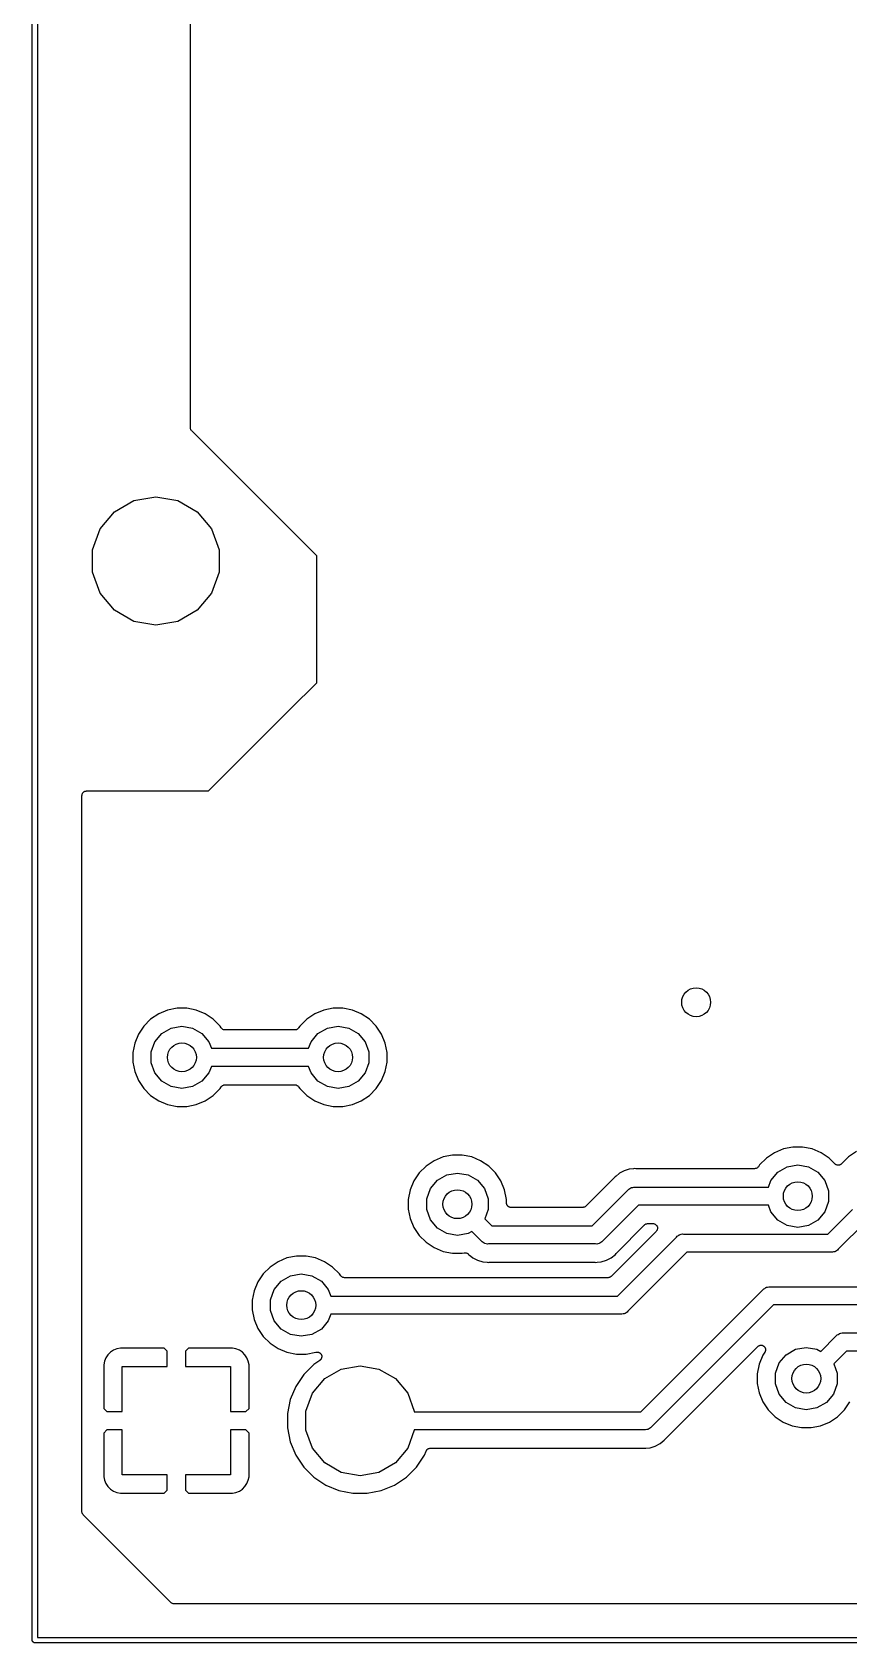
# Model space of a CAD drawing. Extents: x 92.1 to 192.1, y -135.1 to -45.9.
# Drawn here: x 92.12 to 114.71, y -135.07 to -90.5 of the extents above; entities that cross this region are included whole.
import ezdxf

# ---------------------------------------------------------------- set-up
doc = ezdxf.new("R2010")
doc.units = 0
doc.header["$MEASUREMENT"] = 0
doc.layers.add('BLACK', color=7, linetype='CONTINUOUS')

msp = doc.modelspace()

# ---------------------------------------------------------------- linework, layer by layer
at = {"layer": 'BLACK', "linetype": 'CONTINUOUS'}
for p, q in [((92.125, -135.007), (92.125, -45.9934)), ((92.275, -46.075), (92.275, -134.925)), ((96.5, -101.447), (96.5, -55.5526)), ((96.501, -101.453), (96.5, -101.447)), ((96.5005, -101.458), (96.501, -101.453)), ((96.5048, -101.474), (96.5005, -101.458)), ((96.5077, -101.491), (96.5048, -101.474)), ((96.5105, -101.496), (96.5077, -101.491)), ((96.5119, -101.501), (96.5105, -101.496)), ((96.5214, -101.515), (96.5119, -101.501)), ((96.5297, -101.529), (96.5214, -101.515)), ((96.534, -101.533), (96.5297, -101.529)), ((96.5372, -101.537), (96.534, -101.533)), ((99.9956, -104.996), (96.5372, -101.537)), ((94.9378, -103.465), (95.5456, -103.358)), ((95.5456, -103.358), (96.1534, -103.465)), ((94.0067, -104.247), (94.4034, -103.774)), ((94.4034, -103.774), (94.9378, -103.465)), ((96.1534, -103.465), (96.6878, -103.774)), ((96.6878, -103.774), (97.0845, -104.247)), ((93.7956, -104.827), (94.0067, -104.247)), ((97.0845, -104.247), (97.2956, -104.827)), ((93.7956, -105.444), (93.7956, -104.827)), ((97.2956, -104.827), (97.2956, -105.444)), ((99.9994, -105), (99.9956, -104.996)), ((100, -105.006), (99.9994, -105)), ((100, -108.494), (100, -105.006)), ((94.0067, -106.024), (93.7956, -105.444)), ((97.2956, -105.444), (97.0845, -106.024)), ((94.4034, -106.496), (94.0067, -106.024)), ((97.0845, -106.024), (96.6878, -106.496)), ((94.9378, -106.805), (94.4034, -106.496)), ((96.6878, -106.496), (96.1534, -106.805)), ((95.5456, -106.912), (94.9378, -106.805)), ((96.1534, -106.805), (95.5456, -106.912)), ((99.2621, -109.238), (99.9956, -108.504)), ((99.9956, -108.504), (99.9994, -108.5)), ((99.9994, -108.5), (100, -108.494)), ((97.0044, -111.496), (99.2621, -109.238)), ((99.2621, -109.238), (99.2621, -109.238)), ((93.5, -111.627), (93.5019, -111.616)), ((93.5, -131.447), (93.5, -111.627)), ((93.5019, -111.605), (93.5057, -111.595)), ((93.5019, -111.616), (93.5019, -111.605)), ((93.5057, -111.595), (93.5077, -111.584)), ((93.5077, -111.584), (93.5132, -111.574)), ((93.5132, -111.574), (93.517, -111.563)), ((93.517, -111.563), (93.5242, -111.555)), ((93.5242, -111.555), (93.5297, -111.545)), ((93.5297, -111.545), (93.5382, -111.538)), ((93.5382, -111.538), (93.5454, -111.53)), ((93.5454, -111.53), (93.555, -111.524)), ((93.555, -111.524), (93.5635, -111.517)), ((93.5635, -111.517), (93.5739, -111.513)), ((93.5739, -111.513), (93.5836, -111.508)), ((93.5836, -111.508), (93.5945, -111.506)), ((93.5945, -111.506), (93.6049, -111.502)), ((93.6049, -111.502), (93.6161, -111.502)), ((93.6161, -111.502), (93.627, -111.5)), ((93.627, -111.5), (96.9938, -111.5)), ((96.9938, -111.5), (96.9998, -111.499)), ((96.9998, -111.499), (97.0044, -111.496)), ((95.6227, -117.669), (95.4003, -117.817)), ((95.8699, -117.566), (95.6227, -117.669)), ((96.1322, -117.514), (95.8699, -117.566)), ((96.3997, -117.514), (96.1322, -117.514)), ((96.6621, -117.566), (96.3997, -117.514)), ((96.9093, -117.669), (96.6621, -117.566)), ((97.1317, -117.817), (96.9093, -117.669)), ((99.9407, -117.669), (99.7183, -117.817)), ((100.188, -117.566), (99.9407, -117.669)), ((100.45, -117.514), (100.188, -117.566)), ((100.718, -117.514), (100.45, -117.514)), ((100.98, -117.566), (100.718, -117.514)), ((101.227, -117.669), (100.98, -117.566)), ((101.45, -117.817), (101.227, -117.669)), ((95.2112, -118.006), (95.0626, -118.229)), ((95.4003, -117.817), (95.2112, -118.006)), ((95.7112, -118.211), (95.9708, -118.061)), ((95.9708, -118.061), (96.266, -118.009)), ((96.266, -118.009), (96.5612, -118.061)), ((96.5612, -118.061), (96.8208, -118.211)), ((97.3208, -118.006), (97.1317, -117.817)), ((97.3551, -118.058), (97.3208, -118.006)), ((97.3675, -118.071), (97.3551, -118.058)), ((97.379, -118.084), (97.3675, -118.071)), ((97.3827, -118.086), (97.379, -118.084)), ((97.3856, -118.089), (97.3827, -118.086)), ((97.4017, -118.097), (97.3856, -118.089)), ((97.4172, -118.106), (97.4017, -118.097)), ((97.4214, -118.107), (97.4172, -118.106)), ((97.4251, -118.109), (97.4214, -118.107)), ((97.443, -118.111), (97.4251, -118.109)), ((97.4607, -118.114), (97.443, -118.111)), ((99.3893, -118.114), (97.4607, -118.114)), ((99.407, -118.111), (99.3893, -118.114)), ((99.4249, -118.109), (99.407, -118.111)), ((99.4286, -118.107), (99.4249, -118.109)), ((99.4328, -118.106), (99.4286, -118.107)), ((99.4483, -118.097), (99.4328, -118.106)), ((99.4644, -118.089), (99.4483, -118.097)), ((99.4673, -118.086), (99.4644, -118.089)), ((99.471, -118.084), (99.4673, -118.086)), ((99.4825, -118.071), (99.471, -118.084)), ((99.4949, -118.058), (99.4825, -118.071)), ((99.5292, -118.006), (99.4949, -118.058)), ((99.7183, -117.817), (99.5292, -118.006)), ((100.029, -118.211), (100.289, -118.061)), ((100.289, -118.061), (100.584, -118.009)), ((100.584, -118.009), (100.879, -118.061)), ((100.879, -118.061), (101.139, -118.211)), ((101.639, -118.006), (101.45, -117.817)), ((101.787, -118.229), (101.639, -118.006)), ((94.9602, -118.476), (94.908, -118.738)), ((95.0626, -118.229), (94.9602, -118.476)), ((95.416, -118.722), (95.5185, -118.44)), ((95.5185, -118.44), (95.7112, -118.211)), ((96.8208, -118.211), (97.0135, -118.44)), ((97.0135, -118.44), (97.0796, -118.622)), ((99.7704, -118.622), (99.8365, -118.44)), ((99.8365, -118.44), (100.029, -118.211)), ((101.139, -118.211), (101.331, -118.44)), ((101.331, -118.44), (101.434, -118.722)), ((101.89, -118.476), (101.787, -118.229)), ((101.942, -118.738), (101.89, -118.476)), ((94.908, -118.738), (94.908, -119.006)), ((94.908, -119.006), (94.9602, -119.268)), ((95.416, -119.022), (95.416, -118.722)), ((97.0796, -118.622), (99.7704, -118.622)), ((101.434, -118.722), (101.434, -119.022)), ((101.89, -119.268), (101.942, -119.006)), ((101.942, -119.006), (101.942, -118.738)), ((94.9602, -119.268), (95.0626, -119.515)), ((95.5185, -119.304), (95.416, -119.022)), ((95.7112, -119.533), (95.5185, -119.304)), ((97.0135, -119.304), (96.8208, -119.533)), ((97.0796, -119.122), (97.0135, -119.304)), ((99.7704, -119.122), (97.0796, -119.122)), ((99.8365, -119.304), (99.7704, -119.122)), ((100.029, -119.533), (99.8365, -119.304)), ((101.331, -119.304), (101.139, -119.533)), ((101.434, -119.022), (101.331, -119.304)), ((101.787, -119.515), (101.89, -119.268)), ((95.0626, -119.515), (95.2112, -119.738)), ((95.2112, -119.738), (95.4003, -119.927)), ((95.9708, -119.683), (95.7112, -119.533)), ((96.266, -119.735), (95.9708, -119.683)), ((96.5612, -119.683), (96.266, -119.735)), ((96.8208, -119.533), (96.5612, -119.683)), ((97.1317, -119.927), (97.3208, -119.738)), ((97.3208, -119.738), (97.3551, -119.686)), ((97.3551, -119.686), (97.3675, -119.673)), ((97.3675, -119.673), (97.379, -119.66)), ((97.379, -119.66), (97.3827, -119.658)), ((97.3827, -119.658), (97.3856, -119.655)), ((97.3856, -119.655), (97.4017, -119.647)), ((97.4017, -119.647), (97.4172, -119.638)), ((97.4172, -119.638), (97.4214, -119.637)), ((97.4214, -119.637), (97.4251, -119.635)), ((97.4251, -119.635), (97.443, -119.633)), ((97.443, -119.633), (97.4607, -119.63)), ((97.4607, -119.63), (99.3893, -119.63)), ((99.3893, -119.63), (99.407, -119.633)), ((99.407, -119.633), (99.4249, -119.635)), ((99.4249, -119.635), (99.4286, -119.637)), ((99.4286, -119.637), (99.4328, -119.638)), ((99.4328, -119.638), (99.4483, -119.647)), ((99.4483, -119.647), (99.4644, -119.655)), ((99.4644, -119.655), (99.4673, -119.658)), ((99.4673, -119.658), (99.471, -119.66)), ((99.471, -119.66), (99.4825, -119.673)), ((99.4825, -119.673), (99.4949, -119.686)), ((99.4949, -119.686), (99.5292, -119.738)), ((99.5292, -119.738), (99.7183, -119.927)), ((100.289, -119.683), (100.029, -119.533)), ((100.584, -119.735), (100.289, -119.683)), ((100.879, -119.683), (100.584, -119.735)), ((101.139, -119.533), (100.879, -119.683)), ((101.45, -119.927), (101.639, -119.738)), ((101.639, -119.738), (101.787, -119.515)), ((95.4003, -119.927), (95.6227, -120.075)), ((95.6227, -120.075), (95.8699, -120.178)), ((95.8699, -120.178), (96.1322, -120.23)), ((96.1322, -120.23), (96.3997, -120.23)), ((96.3997, -120.23), (96.6621, -120.178)), ((96.6621, -120.178), (96.9093, -120.075)), ((96.9093, -120.075), (97.1317, -119.927)), ((99.7183, -119.927), (99.9407, -120.075)), ((99.9407, -120.075), (100.188, -120.178)), ((100.188, -120.178), (100.45, -120.23)), ((100.45, -120.23), (100.718, -120.23)), ((100.718, -120.23), (100.98, -120.178)), ((100.98, -120.178), (101.227, -120.075)), ((101.227, -120.075), (101.45, -119.927)), ((103.49, -121.63), (103.243, -121.733)), ((103.752, -121.578), (103.49, -121.63)), ((104.02, -121.578), (103.752, -121.578)), ((104.282, -121.63), (104.02, -121.578)), ((104.529, -121.733), (104.282, -121.63)), ((112.437, -121.659), (112.247, -121.848)), ((112.659, -121.511), (112.437, -121.659)), ((112.906, -121.408), (112.659, -121.511)), ((113.169, -121.356), (112.906, -121.408)), ((113.436, -121.356), (113.169, -121.356)), ((113.698, -121.408), (113.436, -121.356)), ((113.946, -121.511), (113.698, -121.408)), ((114.168, -121.659), (113.946, -121.511)), ((114.33, -121.822), (114.168, -121.659)), ((114.704, -121.627), (114.51, -121.822)), ((114.927, -121.479), (114.704, -121.627)), ((102.831, -122.07), (102.683, -122.293)), ((103.02, -121.881), (102.831, -122.07)), ((103.243, -121.733), (103.02, -121.881)), ((103.331, -122.275), (103.591, -122.125)), ((103.591, -122.125), (103.886, -122.073)), ((103.886, -122.073), (104.181, -122.125)), ((104.181, -122.125), (104.441, -122.275)), ((104.752, -121.881), (104.529, -121.733)), ((104.941, -122.07), (104.752, -121.881)), ((105.089, -122.293), (104.941, -122.07)), ((108.358, -122.088), (108.275, -122.156)), ((108.366, -122.081), (108.358, -122.088)), ((108.358, -122.088), (108.358, -122.088)), ((108.498, -122.01), (108.366, -122.081)), ((108.64, -121.967), (108.498, -122.01)), ((108.758, -121.955), (108.64, -121.967)), ((108.789, -121.952), (108.758, -121.955)), ((108.758, -121.955), (108.758, -121.955)), ((108.758, -121.955), (108.758, -121.955)), ((108.82, -121.955), (108.789, -121.952)), ((108.826, -121.955), (108.82, -121.955)), ((108.833, -121.956), (108.826, -121.955)), ((112.108, -121.956), (108.833, -121.956)), ((112.125, -121.953), (112.108, -121.956)), ((112.143, -121.951), (112.125, -121.953)), ((112.147, -121.949), (112.143, -121.951)), ((112.151, -121.948), (112.147, -121.949)), ((112.167, -121.939), (112.151, -121.948)), ((112.183, -121.931), (112.167, -121.939)), ((112.186, -121.928), (112.183, -121.931)), ((112.189, -121.926), (112.186, -121.928)), ((112.201, -121.913), (112.189, -121.926)), ((112.213, -121.9), (112.201, -121.913)), ((112.247, -121.848), (112.213, -121.9)), ((112.555, -122.282), (112.747, -122.053)), ((112.747, -122.053), (113.007, -121.903)), ((113.007, -121.903), (113.302, -121.851)), ((113.302, -121.851), (113.597, -121.903)), ((113.597, -121.903), (113.857, -122.053)), ((113.857, -122.053), (114.05, -122.282)), ((114.339, -121.828), (114.33, -121.822)), ((114.347, -121.836), (114.339, -121.828)), ((114.357, -121.84), (114.347, -121.836)), ((114.366, -121.847), (114.357, -121.84)), ((114.377, -121.85), (114.366, -121.847)), ((114.387, -121.854), (114.377, -121.85)), ((114.398, -121.855), (114.387, -121.854)), ((114.409, -121.858), (114.398, -121.855)), ((114.42, -121.857), (114.409, -121.858)), ((114.431, -121.858), (114.42, -121.857)), ((114.442, -121.855), (114.431, -121.858)), ((114.453, -121.854), (114.442, -121.855)), ((114.463, -121.85), (114.453, -121.854)), ((114.474, -121.847), (114.463, -121.85)), ((114.483, -121.84), (114.474, -121.847)), ((114.493, -121.836), (114.483, -121.84)), ((114.501, -121.828), (114.493, -121.836)), ((114.51, -121.822), (114.501, -121.828)), ((102.58, -122.54), (102.528, -122.802)), ((102.683, -122.293), (102.58, -122.54)), ((103.036, -122.786), (103.139, -122.504)), ((103.139, -122.504), (103.331, -122.275)), ((104.441, -122.275), (104.633, -122.504)), ((104.633, -122.504), (104.736, -122.786)), ((105.192, -122.54), (105.089, -122.293)), ((105.244, -122.802), (105.192, -122.54)), ((108.222, -122.209), (107.44, -122.991)), ((107.613, -123.536), (108.605, -122.545)), ((108.226, -122.204), (108.222, -122.209)), ((108.231, -122.199), (108.226, -122.204)), ((108.25, -122.175), (108.231, -122.199)), ((108.275, -122.156), (108.25, -122.175)), ((108.275, -122.156), (108.275, -122.156)), ((108.605, -122.545), (108.626, -122.52)), ((108.626, -122.52), (108.655, -122.503)), ((108.655, -122.503), (108.682, -122.484)), ((108.682, -122.484), (108.693, -122.481)), ((108.693, -122.481), (108.702, -122.475)), ((108.702, -122.475), (108.735, -122.47)), ((108.735, -122.47), (108.767, -122.461)), ((108.767, -122.461), (108.8, -122.464)), ((108.8, -122.464), (112.489, -122.464)), ((112.489, -122.464), (112.555, -122.282)), ((114.05, -122.282), (114.152, -122.564)), ((114.152, -122.564), (114.152, -122.864)), ((102.528, -122.802), (102.528, -123.07)), ((103.036, -123.086), (103.036, -122.786)), ((104.736, -122.786), (104.736, -123.086)), ((105.244, -122.901), (105.244, -122.802)), ((105.246, -122.912), (105.244, -122.901)), ((105.246, -122.923), (105.246, -122.912)), ((105.25, -122.933), (105.246, -122.923)), ((105.252, -122.944), (105.25, -122.933)), ((105.257, -122.954), (105.252, -122.944)), ((105.261, -122.964), (105.257, -122.954)), ((105.268, -122.973), (105.261, -122.964)), ((105.274, -122.983), (105.268, -122.973)), ((105.282, -122.99), (105.274, -122.983)), ((105.289, -122.998), (105.282, -122.99)), ((105.299, -123.004), (105.289, -122.998)), ((105.307, -123.011), (105.299, -123.004)), ((105.318, -123.015), (105.307, -123.011)), ((105.328, -123.02), (105.318, -123.015)), ((105.339, -123.022), (105.328, -123.02)), ((105.349, -123.026), (105.339, -123.022)), ((105.36, -123.026), (105.349, -123.026)), ((105.371, -123.028), (105.36, -123.026)), ((107.378, -123.023), (107.362, -123.028)), ((107.394, -123.02), (107.378, -123.023)), ((107.399, -123.018), (107.394, -123.02)), ((107.404, -123.016), (107.399, -123.018)), ((107.418, -123.007), (107.404, -123.016)), ((107.432, -122.998), (107.418, -123.007)), ((107.436, -122.994), (107.432, -122.998)), ((107.44, -122.991), (107.436, -122.994)), ((108.893, -122.964), (107.902, -123.955)), ((112.489, -122.964), (108.893, -122.964)), ((112.555, -123.146), (112.489, -122.964)), ((114.152, -122.864), (114.05, -123.146)), ((102.528, -123.07), (102.58, -123.332)), ((102.58, -123.332), (102.683, -123.579)), ((103.139, -123.368), (103.036, -123.086)), ((103.331, -123.597), (103.139, -123.368)), ((104.736, -123.086), (104.644, -123.34)), ((104.644, -123.34), (104.84, -123.536)), ((107.35, -123.028), (105.371, -123.028)), ((107.356, -123.027), (107.35, -123.028)), ((107.362, -123.028), (107.356, -123.027)), ((109.129, -123.477), (109.145, -123.472)), ((109.145, -123.472), (109.15, -123.473)), ((109.15, -123.473), (109.156, -123.472)), ((109.156, -123.472), (109.296, -123.472)), ((109.296, -123.472), (109.312, -123.475)), ((112.747, -123.375), (112.555, -123.146)), ((113.007, -123.525), (112.747, -123.375)), ((113.857, -123.375), (113.597, -123.525)), ((114.05, -123.146), (113.857, -123.375)), ((114.134, -123.764), (114.812, -123.086)), ((115.172, -123.434), (114.423, -124.183)), ((102.683, -123.579), (102.831, -123.802)), ((102.831, -123.802), (103.02, -123.991)), ((103.591, -123.747), (103.331, -123.597)), ((103.886, -123.799), (103.591, -123.747)), ((104.181, -123.747), (103.886, -123.799)), ((104.284, -123.688), (104.181, -123.747)), ((104.552, -123.955), (104.284, -123.688)), ((104.84, -123.536), (107.613, -123.536)), ((109.385, -123.689), (108.139, -124.935)), ((108.284, -124.291), (109.066, -123.509)), ((108.313, -125.48), (109.948, -123.845)), ((109.066, -123.509), (109.07, -123.506)), ((109.07, -123.506), (109.074, -123.502)), ((109.074, -123.502), (109.088, -123.493)), ((109.088, -123.493), (109.102, -123.484)), ((109.102, -123.484), (109.107, -123.482)), ((109.107, -123.482), (109.112, -123.48)), ((109.112, -123.48), (109.129, -123.477)), ((109.312, -123.475), (109.328, -123.476)), ((109.328, -123.476), (109.333, -123.479)), ((109.333, -123.479), (109.339, -123.48)), ((109.339, -123.48), (109.353, -123.488)), ((109.353, -123.488), (109.368, -123.495)), ((109.368, -123.495), (109.372, -123.499)), ((109.372, -123.499), (109.377, -123.502)), ((109.377, -123.502), (109.388, -123.514)), ((109.395, -123.675), (109.385, -123.689)), ((109.388, -123.514), (109.4, -123.526)), ((109.406, -123.662), (109.395, -123.675)), ((109.4, -123.526), (109.402, -123.531)), ((109.402, -123.531), (109.406, -123.535)), ((109.406, -123.535), (109.411, -123.551)), ((109.407, -123.657), (109.406, -123.662)), ((109.411, -123.653), (109.407, -123.657)), ((109.411, -123.551), (109.418, -123.566)), ((109.415, -123.637), (109.411, -123.653)), ((109.421, -123.621), (109.415, -123.637)), ((109.418, -123.566), (109.419, -123.572)), ((109.419, -123.572), (109.421, -123.577)), ((109.421, -123.577), (109.421, -123.594)), ((109.421, -123.594), (109.422, -123.61)), ((109.422, -123.61), (109.421, -123.615)), ((109.421, -123.615), (109.421, -123.621)), ((109.948, -123.845), (109.969, -123.82)), ((109.969, -123.82), (109.998, -123.803)), ((109.998, -123.803), (110.025, -123.784)), ((110.025, -123.784), (110.036, -123.781)), ((110.036, -123.781), (110.045, -123.775)), ((110.045, -123.775), (110.078, -123.77)), ((110.078, -123.77), (110.11, -123.761)), ((110.11, -123.761), (110.143, -123.764)), ((110.143, -123.764), (114.134, -123.764)), ((113.302, -123.577), (113.007, -123.525)), ((113.597, -123.525), (113.302, -123.577)), ((103.02, -123.991), (103.243, -124.139)), ((103.243, -124.139), (103.49, -124.242)), ((103.49, -124.242), (103.752, -124.294)), ((103.752, -124.294), (104.02, -124.294)), ((104.02, -124.294), (104.076, -124.283)), ((104.076, -124.283), (104.078, -124.283)), ((104.078, -124.283), (104.08, -124.282)), ((104.08, -124.282), (104.1, -124.282)), ((104.1, -124.282), (104.12, -124.282)), ((104.12, -124.282), (104.122, -124.282)), ((104.122, -124.282), (104.124, -124.282)), ((104.124, -124.282), (104.143, -124.29)), ((104.143, -124.29), (104.162, -124.296)), ((104.162, -124.296), (104.164, -124.297)), ((104.164, -124.297), (104.166, -124.298)), ((104.166, -124.298), (104.181, -124.311)), ((104.181, -124.311), (104.197, -124.324)), ((104.197, -124.324), (104.197, -124.324)), ((104.197, -124.324), (104.222, -124.344)), ((104.222, -124.344), (104.222, -124.344)), ((104.222, -124.344), (104.261, -124.377)), ((104.573, -123.98), (104.552, -123.955)), ((104.602, -123.997), (104.573, -123.98)), ((104.629, -124.016), (104.602, -123.997)), ((104.639, -124.019), (104.629, -124.016)), ((104.649, -124.025), (104.639, -124.019)), ((104.682, -124.03), (104.649, -124.025)), ((104.714, -124.039), (104.682, -124.03)), ((104.747, -124.036), (104.714, -124.039)), ((107.706, -124.036), (104.747, -124.036)), ((107.739, -124.039), (107.706, -124.036)), ((107.771, -124.03), (107.739, -124.039)), ((107.804, -124.025), (107.771, -124.03)), ((107.814, -124.019), (107.804, -124.025)), ((107.824, -124.016), (107.814, -124.019)), ((107.851, -123.997), (107.824, -124.016)), ((107.88, -123.98), (107.851, -123.997)), ((107.902, -123.955), (107.88, -123.98)), ((108.14, -124.419), (108.256, -124.325)), ((108.256, -124.325), (108.275, -124.3)), ((108.275, -124.3), (108.28, -124.296)), ((108.28, -124.296), (108.284, -124.291)), ((110.236, -124.264), (108.601, -125.899)), ((114.227, -124.264), (110.236, -124.264)), ((114.26, -124.267), (114.227, -124.264)), ((114.292, -124.258), (114.26, -124.267)), ((114.325, -124.253), (114.292, -124.258)), ((114.335, -124.247), (114.325, -124.253)), ((114.345, -124.244), (114.335, -124.247)), ((114.372, -124.225), (114.345, -124.244)), ((114.401, -124.208), (114.372, -124.225)), ((114.423, -124.183), (114.401, -124.208)), ((98.7023, -124.675), (98.5132, -124.864)), ((98.9247, -124.527), (98.7023, -124.675)), ((99.1719, -124.424), (98.9247, -124.527)), ((99.4342, -124.372), (99.1719, -124.424)), ((99.7017, -124.372), (99.4342, -124.372)), ((99.9641, -124.424), (99.7017, -124.372)), ((100.211, -124.527), (99.9641, -124.424)), ((100.434, -124.675), (100.211, -124.527)), ((100.623, -124.864), (100.434, -124.675)), ((104.261, -124.377), (104.313, -124.419)), ((104.313, -124.419), (104.445, -124.49)), ((104.445, -124.49), (104.587, -124.533)), ((104.587, -124.533), (104.705, -124.545)), ((104.705, -124.545), (104.705, -124.545)), ((104.705, -124.545), (104.705, -124.545)), ((104.705, -124.545), (104.736, -124.548)), ((104.736, -124.548), (104.767, -124.545)), ((104.767, -124.545), (104.773, -124.545)), ((104.773, -124.545), (104.779, -124.544)), ((104.779, -124.544), (107.674, -124.544)), ((107.674, -124.544), (107.68, -124.545)), ((107.68, -124.545), (107.686, -124.545)), ((107.686, -124.545), (107.717, -124.548)), ((107.717, -124.548), (107.748, -124.545)), ((107.748, -124.545), (107.866, -124.533)), ((107.748, -124.545), (107.748, -124.545)), ((107.866, -124.533), (108.009, -124.49)), ((108.009, -124.49), (108.14, -124.419)), ((98.3646, -125.087), (98.2622, -125.334)), ((98.5132, -124.864), (98.3646, -125.087)), ((98.8205, -125.298), (99.0132, -125.069)), ((99.0132, -125.069), (99.2728, -124.919)), ((99.2728, -124.919), (99.568, -124.867)), ((99.568, -124.867), (99.8632, -124.919)), ((99.8632, -124.919), (100.123, -125.069)), ((100.123, -125.069), (100.315, -125.298)), ((100.657, -124.916), (100.623, -124.864)), ((100.669, -124.929), (100.657, -124.916)), ((100.681, -124.942), (100.669, -124.929)), ((100.685, -124.944), (100.681, -124.942)), ((100.688, -124.947), (100.685, -124.944)), ((100.704, -124.955), (100.688, -124.947)), ((100.719, -124.964), (100.704, -124.955)), ((100.723, -124.965), (100.719, -124.964)), ((100.727, -124.967), (100.723, -124.965)), ((100.745, -124.969), (100.727, -124.967)), ((100.763, -124.972), (100.745, -124.969)), ((108.05, -124.972), (100.763, -124.972)), ((108.055, -124.971), (108.05, -124.972)), ((108.061, -124.972), (108.055, -124.971)), ((108.077, -124.967), (108.061, -124.972)), ((108.093, -124.964), (108.077, -124.967)), ((108.098, -124.962), (108.093, -124.964)), ((108.103, -124.96), (108.098, -124.962)), ((108.117, -124.951), (108.103, -124.96)), ((108.131, -124.942), (108.117, -124.951)), ((108.135, -124.938), (108.131, -124.942)), ((108.139, -124.935), (108.135, -124.938)), ((112.388, -125.265), (112.415, -125.246)), ((112.415, -125.246), (112.426, -125.243)), ((112.426, -125.243), (112.435, -125.237)), ((112.435, -125.237), (112.468, -125.232)), ((112.468, -125.232), (112.5, -125.223)), ((112.5, -125.223), (112.533, -125.226)), ((112.533, -125.226), (120.323, -125.226)), ((98.2622, -125.334), (98.21, -125.596)), ((98.21, -125.596), (98.21, -125.864)), ((98.718, -125.58), (98.8205, -125.298)), ((98.718, -125.88), (98.718, -125.58)), ((100.315, -125.298), (100.382, -125.48)), ((100.382, -125.48), (108.313, -125.48)), ((108.964, -128.68), (112.338, -125.307)), ((112.338, -125.307), (112.359, -125.282)), ((112.359, -125.282), (112.388, -125.265)), ((98.21, -125.864), (98.2622, -126.126)), ((98.2622, -126.126), (98.3646, -126.373)), ((98.8205, -126.162), (98.718, -125.88)), ((100.382, -125.98), (100.315, -126.162)), ((108.405, -125.98), (100.382, -125.98)), ((108.438, -125.983), (108.405, -125.98)), ((108.47, -125.974), (108.438, -125.983)), ((108.503, -125.969), (108.47, -125.974)), ((108.513, -125.963), (108.503, -125.969)), ((108.523, -125.96), (108.513, -125.963)), ((108.551, -125.941), (108.523, -125.96)), ((108.579, -125.924), (108.551, -125.941)), ((108.601, -125.899), (108.579, -125.924)), ((112.626, -125.726), (109.252, -129.099)), ((120.416, -125.726), (112.626, -125.726)), ((98.3646, -126.373), (98.5132, -126.596)), ((99.0132, -126.391), (98.8205, -126.162)), ((99.2728, -126.541), (99.0132, -126.391)), ((99.568, -126.593), (99.2728, -126.541)), ((99.8632, -126.541), (99.568, -126.593)), ((100.123, -126.391), (99.8632, -126.541)), ((100.315, -126.162), (100.123, -126.391)), ((113.936, -127.01), (114.365, -126.581)), ((114.365, -126.581), (114.387, -126.556)), ((114.387, -126.556), (114.415, -126.539)), ((114.415, -126.539), (114.443, -126.52)), ((114.443, -126.52), (114.453, -126.517)), ((114.453, -126.517), (114.463, -126.512)), ((114.463, -126.512), (114.496, -126.506)), ((114.496, -126.506), (114.528, -126.497)), ((114.528, -126.497), (114.561, -126.5)), ((114.561, -126.5), (124.496, -126.5)), ((94.2899, -127.036), (94.2191, -127.107)), ((94.3731, -126.98), (94.2899, -127.036)), ((94.4655, -126.942), (94.3731, -126.98)), ((94.5637, -126.923), (94.4655, -126.942)), ((95.7752, -126.923), (94.5637, -126.923)), ((95.8596, -127.007), (95.7752, -126.923)), ((95.8596, -127.431), (95.8596, -127.007)), ((96.452, -126.923), (96.3676, -127.007)), ((96.3676, -127.007), (96.3676, -127.431)), ((97.6635, -126.923), (96.452, -126.923)), ((97.7616, -126.942), (97.6635, -126.923)), ((97.8541, -126.98), (97.7616, -126.942)), ((97.9373, -127.036), (97.8541, -126.98)), ((98.0081, -127.107), (97.9373, -127.036)), ((98.5132, -126.596), (98.7023, -126.785)), ((98.7023, -126.785), (98.9247, -126.933)), ((98.9247, -126.933), (99.1719, -127.036)), ((99.1719, -127.036), (99.4342, -127.088)), ((99.7017, -127.088), (99.9722, -127.034)), ((99.9722, -127.034), (99.9775, -127.032)), ((99.9775, -127.032), (99.9899, -127.031)), ((99.9899, -127.031), (100.002, -127.028)), ((100.002, -127.028), (100.012, -127.03)), ((100.012, -127.03), (100.021, -127.029)), ((100.021, -127.029), (100.033, -127.032)), ((100.033, -127.032), (100.046, -127.034)), ((100.046, -127.034), (100.054, -127.039)), ((109.634, -129.436), (112.195, -126.875)), ((112.195, -126.875), (112.203, -126.87)), ((112.203, -126.87), (112.209, -126.863)), ((112.209, -126.863), (112.221, -126.857)), ((112.221, -126.857), (112.231, -126.85)), ((112.231, -126.85), (112.24, -126.847)), ((112.24, -126.847), (112.249, -126.843)), ((112.249, -126.843), (112.261, -126.842)), ((112.261, -126.842), (112.273, -126.839)), ((112.273, -126.839), (112.283, -126.839)), ((112.283, -126.839), (112.293, -126.838)), ((112.293, -126.838), (112.305, -126.841)), ((112.305, -126.841), (112.317, -126.842)), ((112.317, -126.842), (112.326, -126.847)), ((112.326, -126.847), (112.336, -126.849)), ((112.39, -127.036), (112.335, -127.119)), ((112.336, -126.849), (112.346, -126.856)), ((112.346, -126.856), (112.357, -126.861)), ((112.357, -126.861), (112.364, -126.868)), ((112.364, -126.868), (112.372, -126.873)), ((112.372, -126.873), (112.38, -126.883)), ((112.38, -126.883), (112.389, -126.892)), ((112.389, -126.892), (112.393, -126.901)), ((112.394, -127.027), (112.39, -127.036)), ((112.393, -126.901), (112.398, -126.909)), ((112.4, -127.019), (112.394, -127.027)), ((112.398, -126.909), (112.402, -126.921)), ((112.403, -127.007), (112.4, -127.019)), ((112.402, -126.921), (112.407, -126.932)), ((112.408, -126.995), (112.403, -127.007)), ((112.407, -126.932), (112.408, -126.942)), ((112.408, -126.942), (112.411, -126.951)), ((112.411, -126.976), (112.408, -126.986)), ((112.408, -126.986), (112.408, -126.995)), ((112.411, -126.951), (112.41, -126.964)), ((112.41, -126.964), (112.411, -126.976)), ((112.983, -127.101), (113.243, -126.951)), ((113.243, -126.951), (113.538, -126.899)), ((113.538, -126.899), (113.833, -126.951)), ((113.833, -126.951), (113.936, -127.01)), ((114.653, -127), (114.296, -127.358)), ((124.496, -127), (114.653, -127)), ((94.1253, -127.282), (94.1057, -127.38)), ((94.1057, -127.38), (94.1057, -128.592)), ((94.1635, -127.19), (94.1253, -127.282)), ((94.2191, -127.107), (94.1635, -127.19)), ((94.6137, -128.676), (94.6137, -127.431)), ((94.6137, -127.431), (95.8596, -127.431)), ((96.3676, -127.431), (97.6135, -127.431)), ((97.6135, -127.431), (97.6135, -128.676)), ((98.0637, -127.19), (98.0081, -127.107)), ((98.1019, -127.282), (98.0637, -127.19)), ((98.1215, -127.38), (98.1019, -127.282)), ((98.1215, -128.592), (98.1215, -127.38)), ((99.4342, -127.088), (99.7017, -127.088)), ((99.9137, -127.371), (99.634, -127.65)), ((100.078, -127.261), (99.9137, -127.371)), ((100.054, -127.039), (100.064, -127.041)), ((100.064, -127.041), (100.074, -127.049)), ((100.074, -127.049), (100.085, -127.054)), ((100.085, -127.254), (100.078, -127.261)), ((100.085, -127.054), (100.092, -127.062)), ((100.093, -127.249), (100.085, -127.254)), ((100.092, -127.062), (100.099, -127.067)), ((100.101, -127.239), (100.093, -127.249)), ((100.099, -127.067), (100.106, -127.078)), ((100.11, -127.23), (100.101, -127.239)), ((100.106, -127.078), (100.115, -127.087)), ((100.114, -127.222), (100.11, -127.23)), ((100.12, -127.214), (100.114, -127.222)), ((100.115, -127.087), (100.118, -127.096)), ((100.118, -127.096), (100.124, -127.104)), ((100.124, -127.202), (100.12, -127.214)), ((100.124, -127.104), (100.127, -127.116)), ((100.13, -127.191), (100.124, -127.202)), ((100.127, -127.116), (100.132, -127.128)), ((100.131, -127.181), (100.13, -127.191)), ((100.134, -127.172), (100.131, -127.181)), ((100.132, -127.128), (100.132, -127.137)), ((100.132, -127.137), (100.134, -127.147)), ((100.134, -127.147), (100.133, -127.159)), ((100.133, -127.159), (100.134, -127.172)), ((100.673, -127.499), (101.194, -127.407)), ((101.194, -127.407), (101.714, -127.499)), ((112.232, -127.366), (112.18, -127.628)), ((112.335, -127.119), (112.232, -127.366)), ((112.688, -127.612), (112.791, -127.33)), ((112.791, -127.33), (112.983, -127.101)), ((114.296, -127.358), (114.388, -127.612)), ((99.634, -127.65), (99.4142, -127.979)), ((99.8746, -128.169), (100.215, -127.764)), ((100.215, -127.764), (100.673, -127.499)), ((101.714, -127.499), (102.173, -127.764)), ((102.173, -127.764), (102.513, -128.169)), ((112.18, -127.628), (112.18, -127.896)), ((112.18, -127.896), (112.232, -128.158)), ((112.688, -127.912), (112.688, -127.612)), ((112.791, -128.194), (112.688, -127.912)), ((114.388, -127.912), (114.285, -128.194)), ((114.388, -127.612), (114.388, -127.912)), ((99.2629, -128.345), (99.1857, -128.733)), ((99.4142, -127.979), (99.2629, -128.345)), ((99.6937, -128.666), (99.8746, -128.169)), ((102.513, -128.169), (102.693, -128.666)), ((112.232, -128.158), (112.335, -128.405)), ((112.983, -128.423), (112.791, -128.194)), ((114.285, -128.194), (114.093, -128.423)), ((94.1057, -128.592), (94.1901, -128.676)), ((94.1901, -128.676), (94.6137, -128.676)), ((97.6135, -128.676), (98.0371, -128.676)), ((98.0371, -128.676), (98.1215, -128.592)), ((99.1857, -128.733), (99.1857, -129.128)), ((99.6937, -129.195), (99.6937, -128.666)), ((102.693, -128.666), (102.693, -128.68)), ((102.693, -128.68), (108.964, -128.68)), ((112.335, -128.405), (112.483, -128.628)), ((112.483, -128.628), (112.672, -128.817)), ((112.672, -128.817), (112.895, -128.965)), ((113.243, -128.573), (112.983, -128.423)), ((113.538, -128.625), (113.243, -128.573)), ((113.833, -128.573), (113.538, -128.625)), ((114.093, -128.423), (113.833, -128.573)), ((114.181, -128.965), (114.404, -128.817)), ((114.404, -128.817), (114.593, -128.628)), ((114.593, -128.628), (114.741, -128.405)), ((94.1901, -129.184), (94.1057, -129.269)), ((94.6137, -129.184), (94.1901, -129.184)), ((94.6137, -130.43), (94.6137, -129.184)), ((97.6135, -129.184), (97.6135, -130.43)), ((98.0371, -129.184), (97.6135, -129.184)), ((98.1215, -129.269), (98.0371, -129.184)), ((99.1857, -129.128), (99.2629, -129.516)), ((99.8746, -129.692), (99.6937, -129.195)), ((102.693, -129.195), (102.513, -129.692)), ((109.057, -129.18), (102.693, -129.18)), ((102.693, -129.18), (102.693, -129.195)), ((109.09, -129.183), (109.057, -129.18)), ((109.122, -129.175), (109.09, -129.183)), ((109.154, -129.169), (109.122, -129.175)), ((109.164, -129.163), (109.154, -129.169)), ((109.175, -129.16), (109.164, -129.163)), ((109.202, -129.141), (109.175, -129.16)), ((109.231, -129.125), (109.202, -129.141)), ((109.252, -129.099), (109.231, -129.125)), ((112.895, -128.965), (113.142, -129.068)), ((113.142, -129.068), (113.404, -129.12)), ((113.404, -129.12), (113.672, -129.12)), ((113.672, -129.12), (113.934, -129.068)), ((113.934, -129.068), (114.181, -128.965)), ((94.1057, -129.269), (94.1057, -130.48)), ((98.1215, -130.48), (98.1215, -129.269)), ((99.2629, -129.516), (99.4142, -129.881)), ((100.215, -130.097), (99.8746, -129.692)), ((102.513, -129.692), (102.173, -130.097)), ((103.056, -129.718), (103.068, -129.711)), ((103.068, -129.711), (103.079, -129.703)), ((103.079, -129.703), (103.087, -129.7)), ((103.087, -129.7), (103.094, -129.696)), ((103.094, -129.696), (103.108, -129.694)), ((103.108, -129.694), (103.121, -129.689)), ((103.121, -129.689), (103.13, -129.69)), ((103.13, -129.69), (103.138, -129.688)), ((103.138, -129.688), (109.024, -129.688)), ((109.024, -129.688), (109.03, -129.689)), ((109.03, -129.689), (109.037, -129.689)), ((109.037, -129.689), (109.068, -129.692)), ((109.068, -129.692), (109.099, -129.689)), ((109.099, -129.689), (109.216, -129.677)), ((109.099, -129.689), (109.099, -129.689)), ((109.216, -129.677), (109.359, -129.634)), ((109.359, -129.634), (109.491, -129.564)), ((109.491, -129.564), (109.606, -129.469)), ((109.606, -129.469), (109.626, -129.445)), ((109.626, -129.445), (109.631, -129.441)), ((109.631, -129.441), (109.634, -129.436)), ((99.4142, -129.881), (99.634, -130.21)), ((100.673, -130.362), (100.215, -130.097)), ((102.173, -130.097), (101.714, -130.362)), ((102.753, -130.21), (102.973, -129.881)), ((102.973, -129.881), (103.02, -129.767)), ((103.02, -129.767), (103.025, -129.76)), ((103.025, -129.76), (103.028, -129.752)), ((103.028, -129.752), (103.037, -129.741)), ((103.037, -129.741), (103.044, -129.73)), ((103.044, -129.73), (103.051, -129.725)), ((103.051, -129.725), (103.056, -129.718)), ((94.1057, -130.48), (94.1253, -130.578)), ((94.1253, -130.578), (94.1635, -130.671)), ((95.8596, -130.43), (94.6137, -130.43)), ((95.8596, -130.854), (95.8596, -130.43)), ((97.6135, -130.43), (96.3676, -130.43)), ((96.3676, -130.43), (96.3676, -130.854)), ((98.0637, -130.671), (98.1019, -130.578)), ((98.1019, -130.578), (98.1215, -130.48)), ((99.634, -130.21), (99.9137, -130.49)), ((99.9137, -130.49), (100.243, -130.71)), ((101.194, -130.453), (100.673, -130.362)), ((101.714, -130.362), (101.194, -130.453)), ((102.145, -130.71), (102.474, -130.49)), ((102.474, -130.49), (102.753, -130.21)), ((94.1635, -130.671), (94.2191, -130.754)), ((94.2191, -130.754), (94.2899, -130.825)), ((94.2899, -130.825), (94.3731, -130.88)), ((94.3731, -130.88), (94.4655, -130.919)), ((94.4655, -130.919), (94.5637, -130.938)), ((94.5637, -130.938), (95.7752, -130.938)), ((95.7752, -130.938), (95.8596, -130.854)), ((96.3676, -130.854), (96.452, -130.938)), ((96.452, -130.938), (97.6635, -130.938)), ((97.6635, -130.938), (97.7616, -130.919)), ((97.7616, -130.919), (97.8541, -130.88)), ((97.8541, -130.88), (97.9373, -130.825)), ((97.9373, -130.825), (98.0081, -130.754)), ((98.0081, -130.754), (98.0637, -130.671)), ((100.243, -130.71), (100.608, -130.861)), ((100.608, -130.861), (100.996, -130.938)), ((100.996, -130.938), (101.391, -130.938)), ((101.391, -130.938), (101.779, -130.861)), ((101.779, -130.861), (102.145, -130.71)), ((93.501, -131.453), (93.5, -131.447)), ((93.5005, -131.458), (93.501, -131.453)), ((93.5048, -131.474), (93.5005, -131.458)), ((93.5077, -131.491), (93.5048, -131.474)), ((93.5105, -131.496), (93.5077, -131.491)), ((93.5119, -131.501), (93.5105, -131.496)), ((93.5214, -131.515), (93.5119, -131.501)), ((93.5297, -131.529), (93.5214, -131.515)), ((93.534, -131.533), (93.5297, -131.529)), ((93.5372, -131.537), (93.534, -131.533)), ((95.9628, -133.963), (93.5372, -131.537)), ((95.9674, -133.966), (95.9628, -133.963)), ((95.971, -133.97), (95.9674, -133.966)), ((95.9853, -133.979), (95.971, -133.97)), ((95.9989, -133.988), (95.9853, -133.979)), ((96.0043, -133.99), (95.9989, -133.988)), ((96.0092, -133.992), (96.0043, -133.99)), ((96.0255, -133.995), (96.0092, -133.992)), ((96.0415, -134), (96.0255, -133.995)), ((96.0471, -133.999), (96.0415, -134)), ((96.0526, -134), (96.0471, -133.999)), ((120.255, -134), (96.0526, -134)), ((92.125, -135.013), (92.125, -135.007)), ((92.125, -135.007), (92.125, -135.007)), ((92.1273, -135.019), (92.125, -135.013)), ((92.1284, -135.026), (92.1273, -135.019)), ((92.1318, -135.032), (92.1284, -135.026)), ((92.134, -135.038), (92.1318, -135.032)), ((92.1383, -135.043), (92.134, -135.038)), ((92.1417, -135.049), (92.1383, -135.043)), ((92.1468, -135.053), (92.1417, -135.049)), ((92.151, -135.058), (92.1468, -135.053)), ((92.1568, -135.062), (92.151, -135.058)), ((92.1619, -135.066), (92.1568, -135.062)), ((92.275, -134.925), (191.925, -134.925)), ((92.1682, -135.068), (92.1619, -135.066)), ((92.174, -135.072), (92.1682, -135.068)), ((92.1805, -135.073), (92.174, -135.072)), ((92.1868, -135.075), (92.1805, -135.073)), ((92.1934, -135.075), (92.1868, -135.075)), ((191.987, -135.075), (92.1934, -135.075)), ((92.1934, -135.075), (92.1934, -135.075))]:
    msp.add_line(p, q, dxfattribs=at)
at = {"layer": 'BLACK'}
for centre in [(110.49, -117.348), (96.266, -118.872), (100.584, -118.872), (103.886, -122.936), (113.302, -122.714), (99.568, -125.73), (113.538, -127.762)]:
    msp.add_circle(centre, 0.4, dxfattribs=at)

doc.saveas('drawing.dxf')
